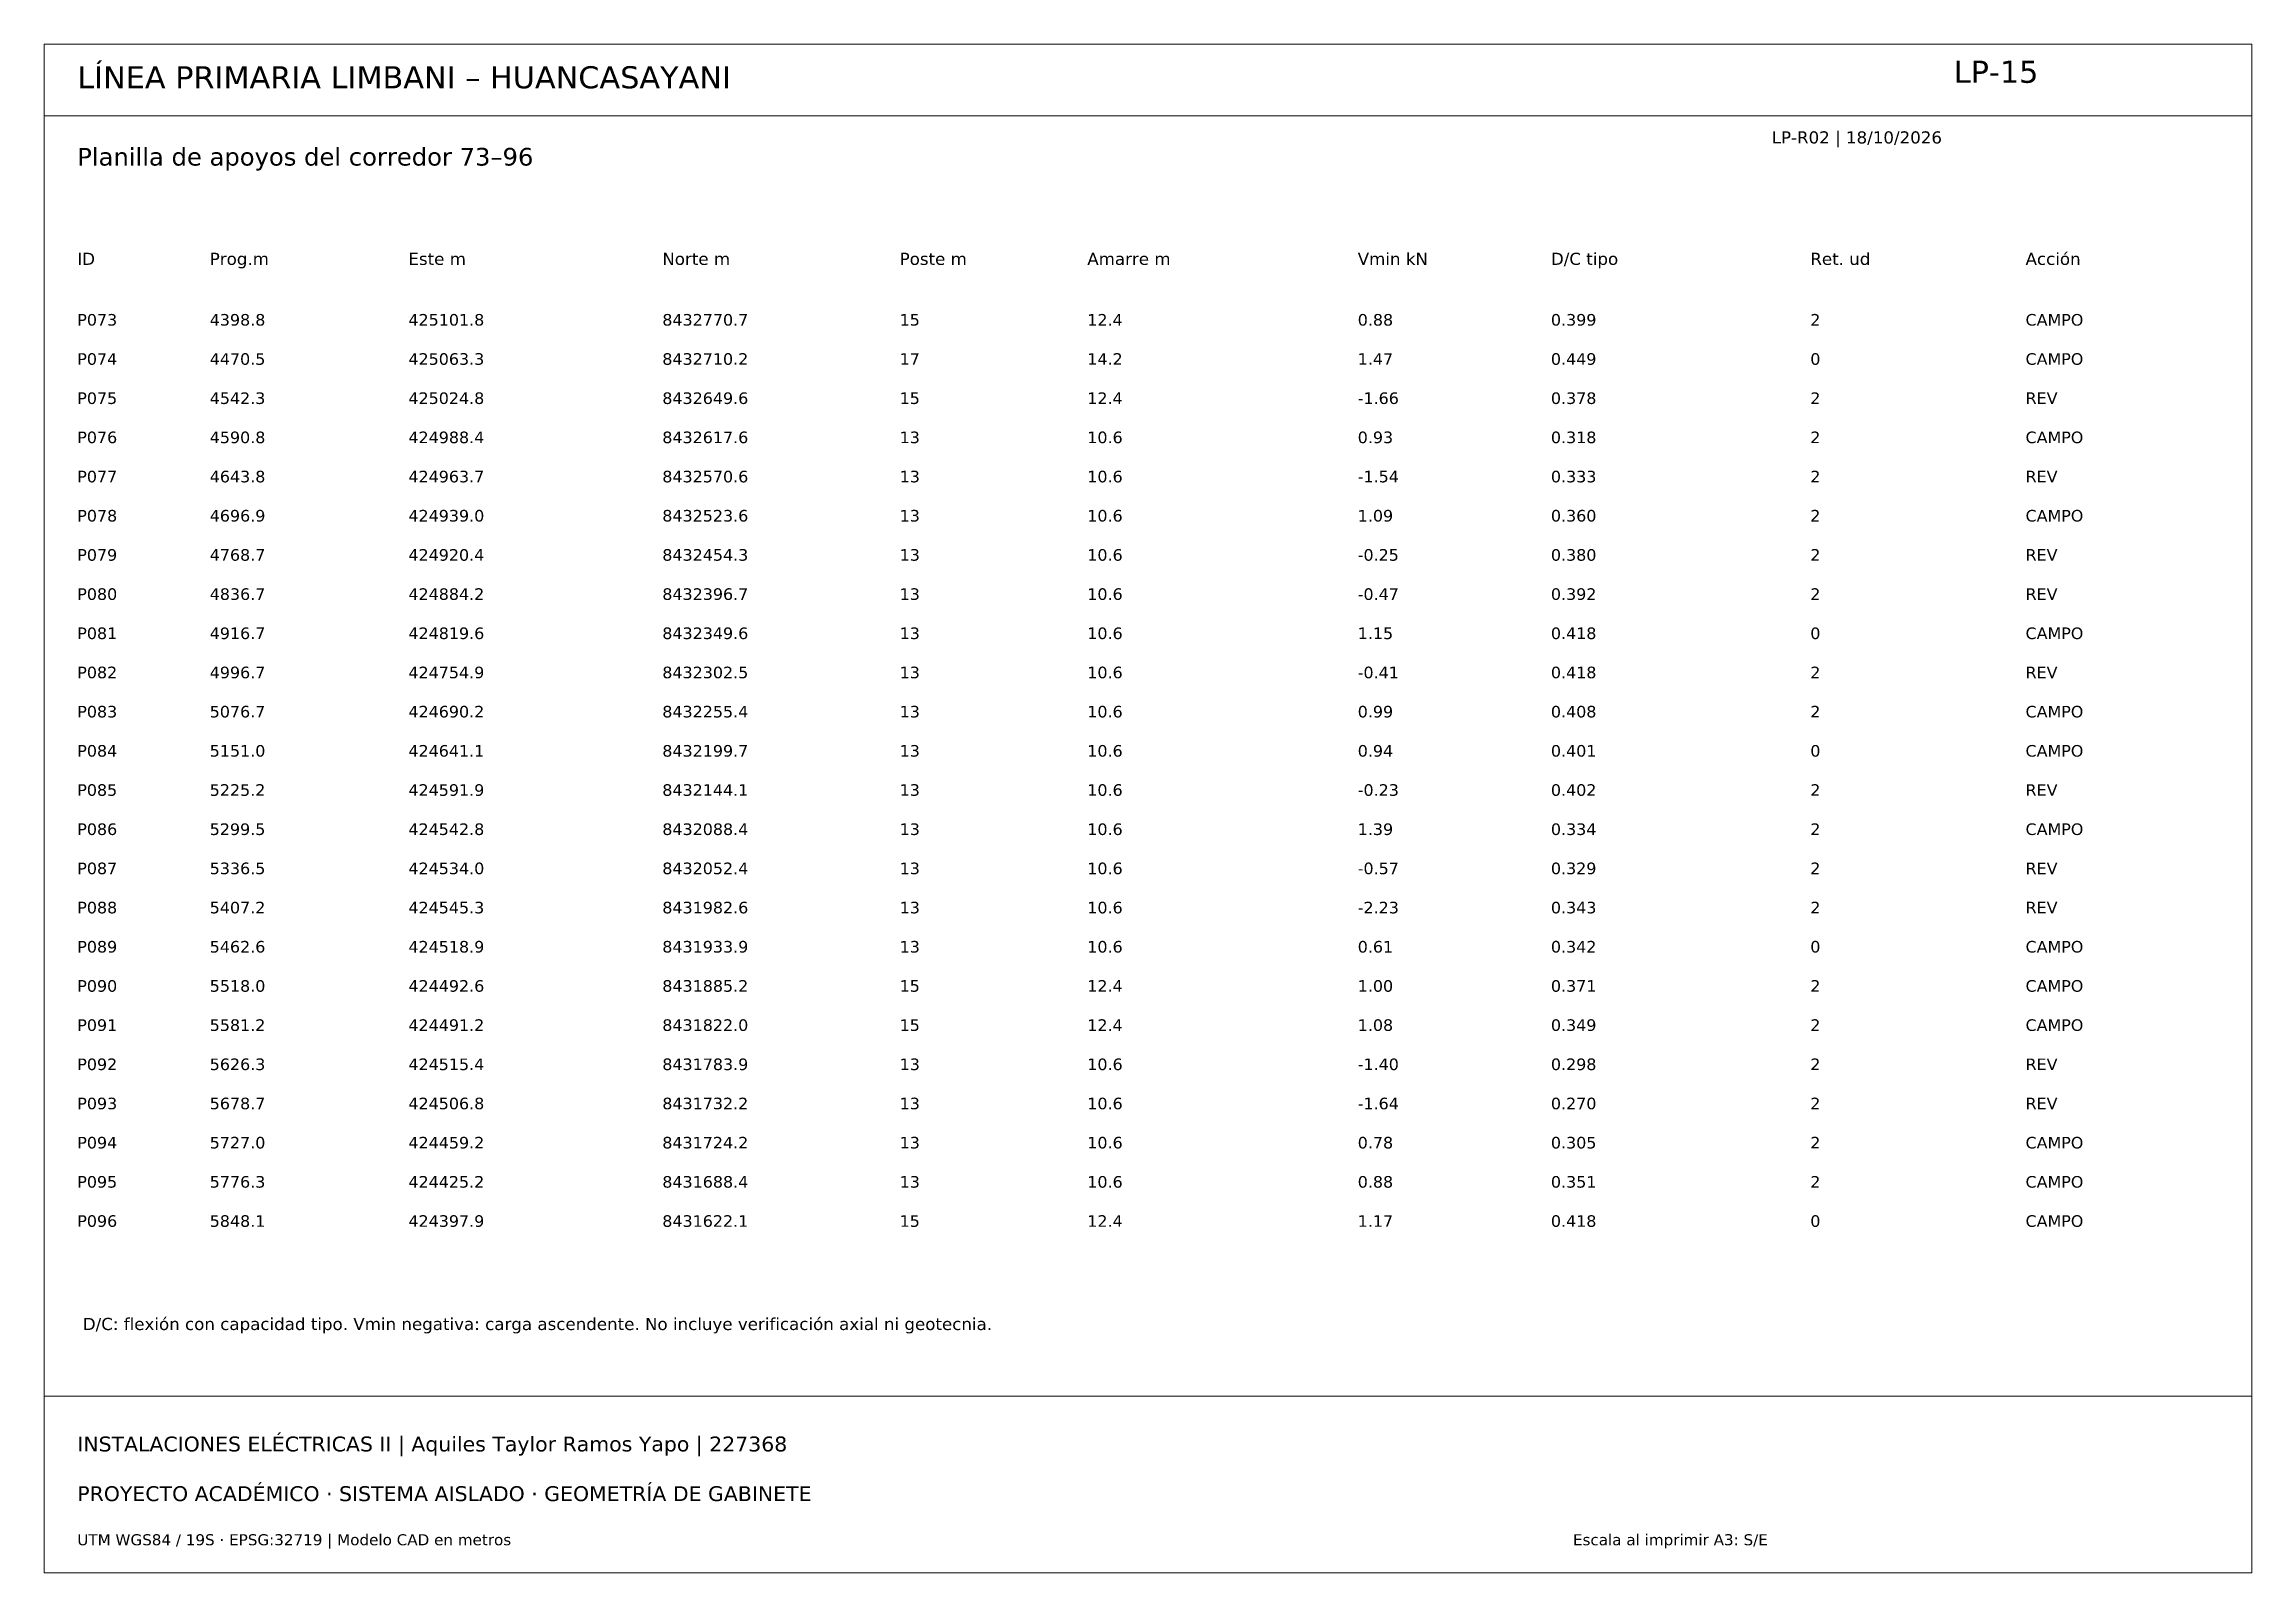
# Paper-space layout 'LP-15' of a CAD drawing. Header units: metres, sheet in millimetres. Extents: x 10 to 410, y 10 to 287.
import ezdxf

# ---------------------------------------------------------------- set-up
doc = ezdxf.new("R2010")
doc.units = ezdxf.units.M
for name, color, linetype, lineweight, true_color in [('ALERTA', 7, 'Continuous', 13, 0xc56b20), ('MARCO', 7, 'Continuous', 13, 0x163b55), ('TEXTO', 7, 'Continuous', 13, 0x163b55)]:
    doc.layers.add(name, color=color, linetype=linetype, lineweight=lineweight, true_color=true_color)
doc.styles.add('LP-TEXTO', font='DejaVuSans.ttf')

psp = doc.layouts.new('LP-15')

# ---------------------------------------------------------------- linework, layer by layer
at = {"layer": 'MARCO'}
psp.add_lwpolyline([(10, 10), (410, 10), (410, 287), (10, 287)], close=True, dxfattribs=at)
for points in [[(10, 274), (410, 274)], [(10, 42), (410, 42)]]:
    psp.add_lwpolyline(points, dxfattribs=at)

# ---------------------------------------------------------------- texts
at = {"layer": 'ALERTA', "style": 'LP-TEXTO'}
for s, height, p in [('P075', 2.1, (16, 221.8)), ('4542.3', 2.1, (40, 221.8)), ('425024.8', 2.1, (76, 221.8)), ('8432649.6', 2.1, (122, 221.8)), ('15', 2.1, (165, 221.8)), ('12.4', 2.1, (199, 221.8)), ('-1.66', 2.1, (248, 221.8)), ('0.378', 2.1, (283, 221.8)), ('2', 2.1, (330, 221.8)), ('REV', 2.1, (369, 221.8)), ('P077', 2.1, (16, 207.6)), ('4643.8', 2.1, (40, 207.6)), ('424963.7', 2.1, (76, 207.6)), ('8432570.6', 2.1, (122, 207.6)), ('13', 2.1, (165, 207.6)), ('10.6', 2.1, (199, 207.6)), ('-1.54', 2.1, (248, 207.6)), ('0.333', 2.1, (283, 207.6)), ('2', 2.1, (330, 207.6)), ('REV', 2.1, (369, 207.6)), ('P079', 2.1, (16, 193.4)), ('4768.7', 2.1, (40, 193.4)), ('424920.4', 2.1, (76, 193.4)), ('8432454.3', 2.1, (122, 193.4)), ('13', 2.1, (165, 193.4)), ('10.6', 2.1, (199, 193.4)), ('-0.25', 2.1, (248, 193.4)), ('0.380', 2.1, (283, 193.4)), ('2', 2.1, (330, 193.4)), ('REV', 2.1, (369, 193.4)), ('P080', 2.1, (16, 186.3)), ('4836.7', 2.1, (40, 186.3)), ('424884.2', 2.1, (76, 186.3)), ('8432396.7', 2.1, (122, 186.3)), ('13', 2.1, (165, 186.3)), ('10.6', 2.1, (199, 186.3)), ('-0.47', 2.1, (248, 186.3)), ('0.392', 2.1, (283, 186.3)), ('2', 2.1, (330, 186.3)), ('REV', 2.1, (369, 186.3)), ('P082', 2.1, (16, 172.1)), ('4996.7', 2.1, (40, 172.1)), ('424754.9', 2.1, (76, 172.1)), ('8432302.5', 2.1, (122, 172.1)), ('13', 2.1, (165, 172.1)), ('10.6', 2.1, (199, 172.1)), ('-0.41', 2.1, (248, 172.1)), ('0.418', 2.1, (283, 172.1)), ('2', 2.1, (330, 172.1)), ('REV', 2.1, (369, 172.1)), ('P085', 2.1, (16, 150.8)), ('5225.2', 2.1, (40, 150.8)), ('424591.9', 2.1, (76, 150.8)), ('8432144.1', 2.1, (122, 150.8)), ('13', 2.1, (165, 150.8)), ('10.6', 2.1, (199, 150.8)), ('-0.23', 2.1, (248, 150.8)), ('0.402', 2.1, (283, 150.8)), ('2', 2.1, (330, 150.8)), ('REV', 2.1, (369, 150.8)), ('P087', 2.1, (16, 136.6)), ('5336.5', 2.1, (40, 136.6)), ('424534.0', 2.1, (76, 136.6)), ('8432052.4', 2.1, (122, 136.6)), ('13', 2.1, (165, 136.6)), ('10.6', 2.1, (199, 136.6)), ('-0.57', 2.1, (248, 136.6)), ('0.329', 2.1, (283, 136.6)), ('2', 2.1, (330, 136.6)), ('REV', 2.1, (369, 136.6)), ('P088', 2.1, (16, 129.5)), ('5407.2', 2.1, (40, 129.5)), ('424545.3', 2.1, (76, 129.5)), ('8431982.6', 2.1, (122, 129.5)), ('13', 2.1, (165, 129.5)), ('10.6', 2.1, (199, 129.5)), ('-2.23', 2.1, (248, 129.5)), ('0.343', 2.1, (283, 129.5)), ('2', 2.1, (330, 129.5)), ('REV', 2.1, (369, 129.5)), ('P092', 2.1, (16, 101.1)), ('5626.3', 2.1, (40, 101.1)), ('424515.4', 2.1, (76, 101.1)), ('8431783.9', 2.1, (122, 101.1)), ('13', 2.1, (165, 101.1)), ('10.6', 2.1, (199, 101.1)), ('-1.40', 2.1, (248, 101.1)), ('0.298', 2.1, (283, 101.1)), ('2', 2.1, (330, 101.1)), ('REV', 2.1, (369, 101.1)), ('P093', 2.1, (16, 94)), ('5678.7', 2.1, (40, 94)), ('424506.8', 2.1, (76, 94)), ('8431732.2', 2.1, (122, 94)), ('13', 2.1, (165, 94)), ('10.6', 2.1, (199, 94)), ('-1.64', 2.1, (248, 94)), ('0.270', 2.1, (283, 94)), ('2', 2.1, (330, 94)), ('REV', 2.1, (369, 94)), ('PROYECTO ACADÉMICO · SISTEMA AISLADO · GEOMETRÍA DE GABINETE', 2.7, (16, 23))]:
    psp.add_text(s, height=height, dxfattribs=at).set_placement(p)
at = {"layer": 'TEXTO', "style": 'LP-TEXTO'}
for s, height, p in [('LÍNEA PRIMARIA LIMBANI – HUANCASAYANI', 4, (16, 279)), ('LP-15', 4, (356, 280)), ('Planilla de apoyos del corredor 73–96', 3.2, (16, 265)), ('LP-R02 | 18/10/2026', 2.2, (323, 269)), ('ID', 2.2, (16, 247)), ('Prog.m', 2.2, (40, 247)), ('Este m', 2.2, (76, 247)), ('Norte m', 2.2, (122, 247)), ('Poste m', 2.2, (165, 247)), ('Amarre m', 2.2, (199, 247)), ('Vmin kN', 2.2, (248, 247)), ('D/C tipo', 2.2, (283, 247)), ('Ret. ud', 2.2, (330, 247)), ('Acción', 2.2, (369, 247)), ('P073', 2.1, (16, 236)), ('4398.8', 2.1, (40, 236)), ('425101.8', 2.1, (76, 236)), ('8432770.7', 2.1, (122, 236)), ('15', 2.1, (165, 236)), ('12.4', 2.1, (199, 236)), ('0.88', 2.1, (248, 236)), ('0.399', 2.1, (283, 236)), ('2', 2.1, (330, 236)), ('CAMPO', 2.1, (369, 236)), ('P074', 2.1, (16, 228.9)), ('4470.5', 2.1, (40, 228.9)), ('425063.3', 2.1, (76, 228.9)), ('8432710.2', 2.1, (122, 228.9)), ('17', 2.1, (165, 228.9)), ('14.2', 2.1, (199, 228.9)), ('1.47', 2.1, (248, 228.9)), ('0.449', 2.1, (283, 228.9)), ('0', 2.1, (330, 228.9)), ('CAMPO', 2.1, (369, 228.9)), ('P076', 2.1, (16, 214.7)), ('4590.8', 2.1, (40, 214.7)), ('424988.4', 2.1, (76, 214.7)), ('8432617.6', 2.1, (122, 214.7)), ('13', 2.1, (165, 214.7)), ('10.6', 2.1, (199, 214.7)), ('0.93', 2.1, (248, 214.7)), ('0.318', 2.1, (283, 214.7)), ('2', 2.1, (330, 214.7)), ('CAMPO', 2.1, (369, 214.7)), ('P078', 2.1, (16, 200.5)), ('4696.9', 2.1, (40, 200.5)), ('424939.0', 2.1, (76, 200.5)), ('8432523.6', 2.1, (122, 200.5)), ('13', 2.1, (165, 200.5)), ('10.6', 2.1, (199, 200.5)), ('1.09', 2.1, (248, 200.5)), ('0.360', 2.1, (283, 200.5)), ('2', 2.1, (330, 200.5)), ('CAMPO', 2.1, (369, 200.5)), ('P081', 2.1, (16, 179.2)), ('4916.7', 2.1, (40, 179.2)), ('424819.6', 2.1, (76, 179.2)), ('8432349.6', 2.1, (122, 179.2)), ('13', 2.1, (165, 179.2)), ('10.6', 2.1, (199, 179.2)), ('1.15', 2.1, (248, 179.2)), ('0.418', 2.1, (283, 179.2)), ('0', 2.1, (330, 179.2)), ('CAMPO', 2.1, (369, 179.2)), ('P083', 2.1, (16, 165)), ('5076.7', 2.1, (40, 165)), ('424690.2', 2.1, (76, 165)), ('8432255.4', 2.1, (122, 165)), ('13', 2.1, (165, 165)), ('10.6', 2.1, (199, 165)), ('0.99', 2.1, (248, 165)), ('0.408', 2.1, (283, 165)), ('2', 2.1, (330, 165)), ('CAMPO', 2.1, (369, 165)), ('P084', 2.1, (16, 157.9)), ('5151.0', 2.1, (40, 157.9)), ('424641.1', 2.1, (76, 157.9)), ('8432199.7', 2.1, (122, 157.9)), ('13', 2.1, (165, 157.9)), ('10.6', 2.1, (199, 157.9)), ('0.94', 2.1, (248, 157.9)), ('0.401', 2.1, (283, 157.9)), ('0', 2.1, (330, 157.9)), ('CAMPO', 2.1, (369, 157.9)), ('P086', 2.1, (16, 143.7)), ('5299.5', 2.1, (40, 143.7)), ('424542.8', 2.1, (76, 143.7)), ('8432088.4', 2.1, (122, 143.7)), ('13', 2.1, (165, 143.7)), ('10.6', 2.1, (199, 143.7)), ('1.39', 2.1, (248, 143.7)), ('0.334', 2.1, (283, 143.7)), ('2', 2.1, (330, 143.7)), ('CAMPO', 2.1, (369, 143.7)), ('P089', 2.1, (16, 122.4)), ('5462.6', 2.1, (40, 122.4)), ('424518.9', 2.1, (76, 122.4)), ('8431933.9', 2.1, (122, 122.4)), ('13', 2.1, (165, 122.4)), ('10.6', 2.1, (199, 122.4)), ('0.61', 2.1, (248, 122.4)), ('0.342', 2.1, (283, 122.4)), ('0', 2.1, (330, 122.4)), ('CAMPO', 2.1, (369, 122.4)), ('P090', 2.1, (16, 115.3)), ('5518.0', 2.1, (40, 115.3)), ('424492.6', 2.1, (76, 115.3)), ('8431885.2', 2.1, (122, 115.3)), ('15', 2.1, (165, 115.3)), ('12.4', 2.1, (199, 115.3)), ('1.00', 2.1, (248, 115.3)), ('0.371', 2.1, (283, 115.3)), ('2', 2.1, (330, 115.3)), ('CAMPO', 2.1, (369, 115.3)), ('P091', 2.1, (16, 108.2)), ('5581.2', 2.1, (40, 108.2)), ('424491.2', 2.1, (76, 108.2)), ('8431822.0', 2.1, (122, 108.2)), ('15', 2.1, (165, 108.2)), ('12.4', 2.1, (199, 108.2)), ('1.08', 2.1, (248, 108.2)), ('0.349', 2.1, (283, 108.2)), ('2', 2.1, (330, 108.2)), ('CAMPO', 2.1, (369, 108.2)), ('P094', 2.1, (16, 86.9)), ('5727.0', 2.1, (40, 86.9)), ('424459.2', 2.1, (76, 86.9)), ('8431724.2', 2.1, (122, 86.9)), ('13', 2.1, (165, 86.9)), ('10.6', 2.1, (199, 86.9)), ('0.78', 2.1, (248, 86.9)), ('0.305', 2.1, (283, 86.9)), ('2', 2.1, (330, 86.9)), ('CAMPO', 2.1, (369, 86.9)), ('P095', 2.1, (16, 79.8)), ('5776.3', 2.1, (40, 79.8)), ('424425.2', 2.1, (76, 79.8)), ('8431688.4', 2.1, (122, 79.8)), ('13', 2.1, (165, 79.8)), ('10.6', 2.1, (199, 79.8)), ('0.88', 2.1, (248, 79.8)), ('0.351', 2.1, (283, 79.8)), ('2', 2.1, (330, 79.8)), ('CAMPO', 2.1, (369, 79.8)), ('P096', 2.1, (16, 72.7)), ('5848.1', 2.1, (40, 72.7)), ('424397.9', 2.1, (76, 72.7)), ('8431622.1', 2.1, (122, 72.7)), ('15', 2.1, (165, 72.7)), ('12.4', 2.1, (199, 72.7)), ('1.17', 2.1, (248, 72.7)), ('0.418', 2.1, (283, 72.7)), ('0', 2.1, (330, 72.7)), ('CAMPO', 2.1, (369, 72.7)), ('D/C: flexión con capacidad tipo. Vmin negativa: carga ascendente. No incluye verificación axial ni geotecnia.', 2.2, (17, 54)), ('INSTALACIONES ELÉCTRICAS II | Aquiles Taylor Ramos Yapo | 227368', 2.7, (16, 32)), ('UTM WGS84 / 19S · EPSG:32719 | Modelo CAD en metros', 2, (16, 15)), ('Escala al imprimir A3: S/E', 2, (287, 15))]:
    psp.add_text(s, height=height, dxfattribs=at).set_placement(p)

doc.saveas('drawing.dxf')
